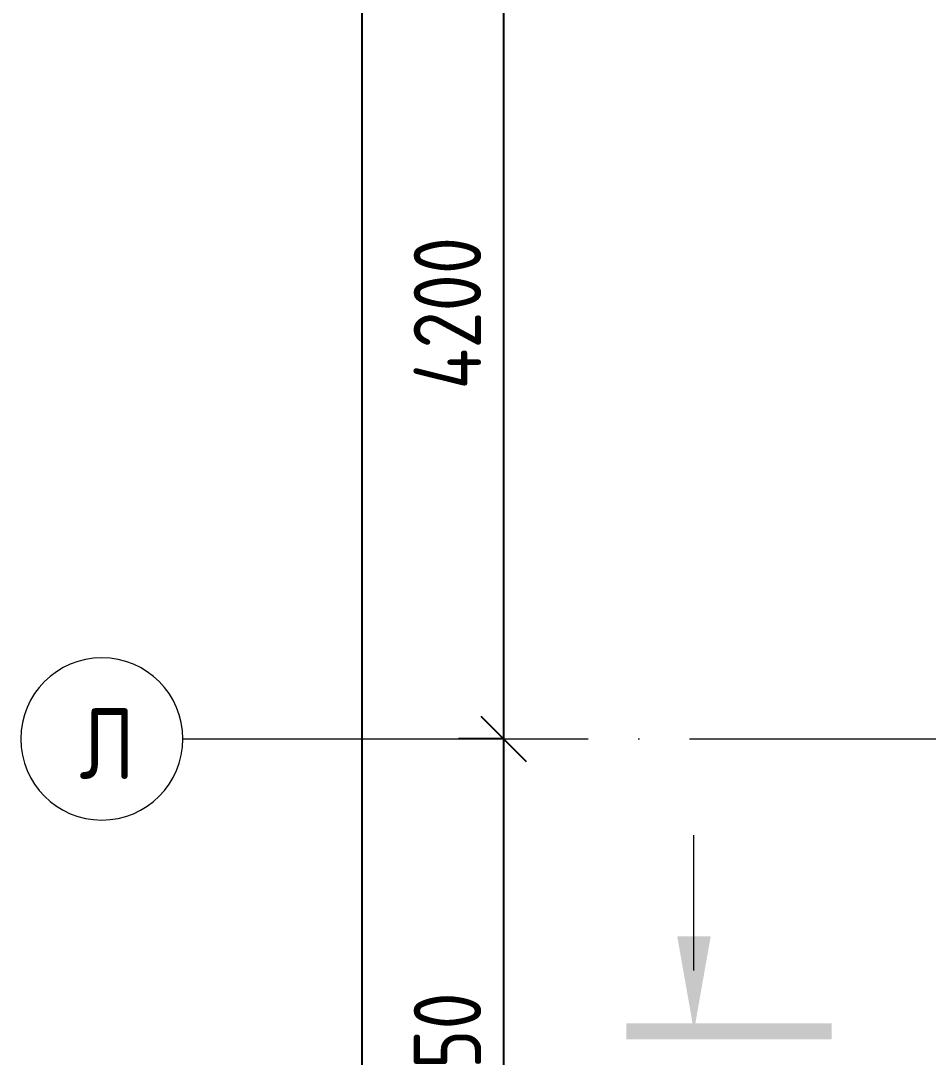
# Model space of a CAD drawing. Header units: millimetres. Extents: x -592259 to 288321, y -552984 to 293768.
# Drawn here: x 92437 to 96914, y -224351 to -219238 of the extents above; entities that cross this region are included whole.
import ezdxf

# ---------------------------------------------------------------- set-up
doc = ezdxf.new("R2010")
doc.units = ezdxf.units.MM
doc.linetypes.add('ADSK_Линия сетки', pattern=[2500, 2000, -250, 0, -250])
doc.linetypes.add('ADSK_Скрыто', pattern=[600, 300, -300])
doc.layers.get('Defpoints').update_dxf_attribs({"color": 250})
for name, color, linetype, lineweight in [('A-____-____-DIMS', 250, 'Continuous', 9), ('G-____-____-SYMB', 250, 'ADSK_Скрыто', 9), ('S-GRID-____-IDEN', 250, 'Continuous', 9), ('S-GRID-____-OTLN', 250, 'Continuous', 9)]:
    doc.layers.add(name, color=color, linetype=linetype, lineweight=lineweight)
doc.styles.add('GOST Common', font='', dxfattribs={"width": 0.9, "height": 350})
doc.styles.get("Standard").update_dxf_attribs({"font": 'ГОСТ тип А.ttf'})
doc.styles.get('GOST Common').set_extended_font_data('GOST Common')
doc.dimstyles.new('А3', dxfattribs={"dimtxt": 333, "dimasz": 222, "dimexe": 222, "dimexo": 111, "dimgap": 111, "dimtad": 1, "dimtoh": 1, "dimdec": 0, "dimrnd": 0.0015, "dimzin": 0, "dimdsep": 46, "dimtxsty": 'Standard', "dimblk": 'OBLIQUE', "dimcen": 0, "dimclrd": 7, "dimclre": 7, "dimclrt": 7, "dimadec": 0, "dimazin": 0, "dimtfac": 1, "dimtdec": 0, "dimtofl": 0, "dimtmove": 0, "dimatfit": 3, "dimfxl": 1, "dimtolj": 1, "dimtzin": 0, "dimarcsym": 0})

# ---------------------------------------------------------------- blocks, each defined once
blk = doc.blocks.new('Ось сетки - Круг_Ø8 мм-39983606-АР1_Маркировочный план 3 этажа секция 2_3')
at = {"layer": 'S-GRID-____-IDEN'}
for start, end in [(360, 180), (180, 360)]:
    blk.add_arc((0, 0), 4, start, end, dxfattribs=at)
blk = doc.blocks.new('_Oblique')
at = {"color": 0, "linetype": 'ByBlock', "lineweight": -2}
blk.add_line((-0.5, -0.5), (0.5, 0.5), dxfattribs=at)
blk = doc.blocks.new('*D4349')
at = {"layer": 'A-____-____-DIMS', "color": 7, "lineweight": -2, "transparency": 16777216}
for p, q in [((94808.3, -218580.9), (94597.3, -218580.9)), ((94819.3, -218580.9), (94819.3, -222780.9)), ((94808.3, -222780.9), (94597.3, -222780.9))]:
    blk.add_line(p, q, dxfattribs=at)
at = {"layer": 'Defpoints', "color": 0, "transparency": 16777216}
for p in [(94919.3, -218580.9), (94819.3, -222780.9), (94919.3, -222780.9)]:
    blk.add_point(p, dxfattribs=at)
at = {"layer": 'A-____-____-DIMS', "color": 7, "lineweight": -2, "transparency": 16777216, "xscale": 222, "yscale": 222, "zscale": 222}
for p, rotation in [((94819.3, -218580.9), 90), ((94819.3, -222780.9), 270)]:
    blk.add_blockref('_Oblique', p, dxfattribs=dict(at, rotation=rotation))
at = {"layer": 'A-____-____-DIMS', "color": 7, "transparency": 16777216, "insert": (94541.8, -220680.9), "char_height": 333, "width": 2.567, "attachment_point": 5, "rotation": 90}
blk.add_mtext('\\A1;4200', dxfattribs=at)
blk = doc.blocks.new('*D4350')
at = {"layer": 'A-____-____-DIMS', "color": 7, "lineweight": -2, "transparency": 16777216}
for p, q in [((94808.3, -222780.9), (94597.3, -222780.9)), ((94819.3, -222780.9), (94819.3, -226030.9)), ((94808.3, -226030.9), (94597.3, -226030.9))]:
    blk.add_line(p, q, dxfattribs=at)
at = {"layer": 'Defpoints', "color": 0, "transparency": 16777216}
for p in [(94919.3, -222780.9), (94819.3, -226030.9), (94919.3, -226030.9)]:
    blk.add_point(p, dxfattribs=at)
at = {"layer": 'A-____-____-DIMS', "color": 7, "lineweight": -2, "transparency": 16777216, "xscale": 222, "yscale": 222, "zscale": 222}
for p, rotation in [((94819.3, -222780.9), 90), ((94819.3, -226030.9), 270)]:
    blk.add_blockref('_Oblique', p, dxfattribs=dict(at, rotation=rotation))
at = {"layer": 'A-____-____-DIMS', "color": 7, "transparency": 16777216, "insert": (94541.8, -224405.9), "char_height": 333, "width": 2.483, "attachment_point": 5, "rotation": 90}
blk.add_mtext('\\A1;3250', dxfattribs=at)
blk = doc.blocks.new('*D4359')
at = {"layer": 'A-____-____-DIMS', "color": 7, "lineweight": -2, "transparency": 16777216}
for p, q in [((94108.3, -200180.9), (93897.3, -200180.9)), ((94119.3, -200180.9), (94119.3, -258530.9)), ((94108.3, -258530.9), (93897.3, -258530.9))]:
    blk.add_line(p, q, dxfattribs=at)
at = {"layer": 'Defpoints', "color": 0, "transparency": 16777216}
for p in [(94219.3, -200180.9), (94119.3, -258530.9), (94219.3, -258530.9)]:
    blk.add_point(p, dxfattribs=at)
at = {"layer": 'A-____-____-DIMS', "color": 7, "lineweight": -2, "transparency": 16777216, "xscale": 222, "yscale": 222, "zscale": 222}
for p, rotation in [((94119.3, -200180.9), 90), ((94119.3, -258530.9), 270)]:
    blk.add_blockref('_Oblique', p, dxfattribs=dict(at, rotation=rotation))
at = {"layer": 'A-____-____-DIMS', "color": 7, "transparency": 16777216, "insert": (93841.8, -229355.9), "char_height": 333, "width": 3.104, "attachment_point": 5, "rotation": 90}
blk.add_mtext('\\A1;58350', dxfattribs=at)
blk = doc.blocks.new('Разрез - Номер вида сзади_3_5 мм-32550532-АР1_Маркировочный план 3 этажа секция 2_3')
at = {"layer": 'G-____-____-SYMB', "linetype": 'Continuous'}
for points in [[(9.798, 0.404), (9.798, -0.394), (-0.333, -0.394), (-0.333, 0.404)], [(2.176, -4.675), (3, 0), (3.824, -4.675)]]:
    blk.add_hatch(color=256, dxfattribs=at).paths.add_polyline_path(points)
at = {"layer": 'G-____-____-SYMB', "linetype": 'Continuous', "lineweight": 20}
blk.add_line((3, -3), (3, -9.663), dxfattribs=at)

msp = doc.modelspace()

# ---------------------------------------------------------------- linework, layer by layer
at = {"layer": 'S-GRID-____-OTLN', "linetype": 'ADSK_Линия сетки'}
msp.add_line((93236.8325, -222780.9286), (181888.5828, -222780.9286), dxfattribs=at)

# ---------------------------------------------------------------- block references
at = {"layer": 'G-____-____-SYMB', "linetype": 'Continuous', "lineweight": 40, "extrusion": (0, 0, -1), "xscale": 99.99999999999993, "yscale": 99.99999999999993, "zscale": 99.99999999999993, "rotation": 180}
msp.add_blockref('Разрез - Номер вида сзади_3_5 мм-32550532-АР1_Маркировочный план 3 этажа секция 2_3', (-95458.1322, -224222.4978), dxfattribs=at)
at = {"layer": 'S-GRID-____-IDEN', "xscale": 99.99999999999993, "yscale": 99.99999999999993, "zscale": 99.99999999999993, "rotation": 269.9999999999994}
msp.add_blockref('Ось сетки - Круг_Ø8 мм-39983606-АР1_Маркировочный план 3 этажа секция 2_3', (92836.8325, -222780.9286), dxfattribs=at)

# ---------------------------------------------------------------- texts
at = {"layer": 'S-GRID-____-IDEN', "color": 18, "true_color": 0x000000, "insert": (92726.2096, -222628.3417), "char_height": 350, "width": 303.037875, "attachment_point": 1, "style": 'GOST Common'}
msp.add_mtext('\\fGOST Common|b0|i0|c204|p34|;\\W.9;Л', dxfattribs=at)

# ---------------------------------------------------------------- dimensions: what is measured, and where the dimension line sits
at = {"layer": 'A-____-____-DIMS'}
for base, p1, p2, picture, middle in [((94119.2781, -258530.9286), (94219.263, -200180.9286), (94219.263, -258530.9286), '*D4359', (93841.7781, -229355.9286)), ((94819.2781, -222780.9286), (94919.263, -218580.9286), (94919.263, -222780.9286), '*D4349', (94541.7781, -220680.9286)), ((94819.2781, -226030.9286), (94919.263, -222780.9286), (94919.263, -226030.9286), '*D4350', (94541.7781, -224405.9286))]:
    dim = msp.add_linear_dim(base=base, p1=p1, p2=p2, angle=90, dimstyle='А3', dxfattribs=at)
    dim.commit()
    dim.dimension.update_dxf_attribs({"geometry": picture, "text_midpoint": middle})

doc.saveas('drawing.dxf')
